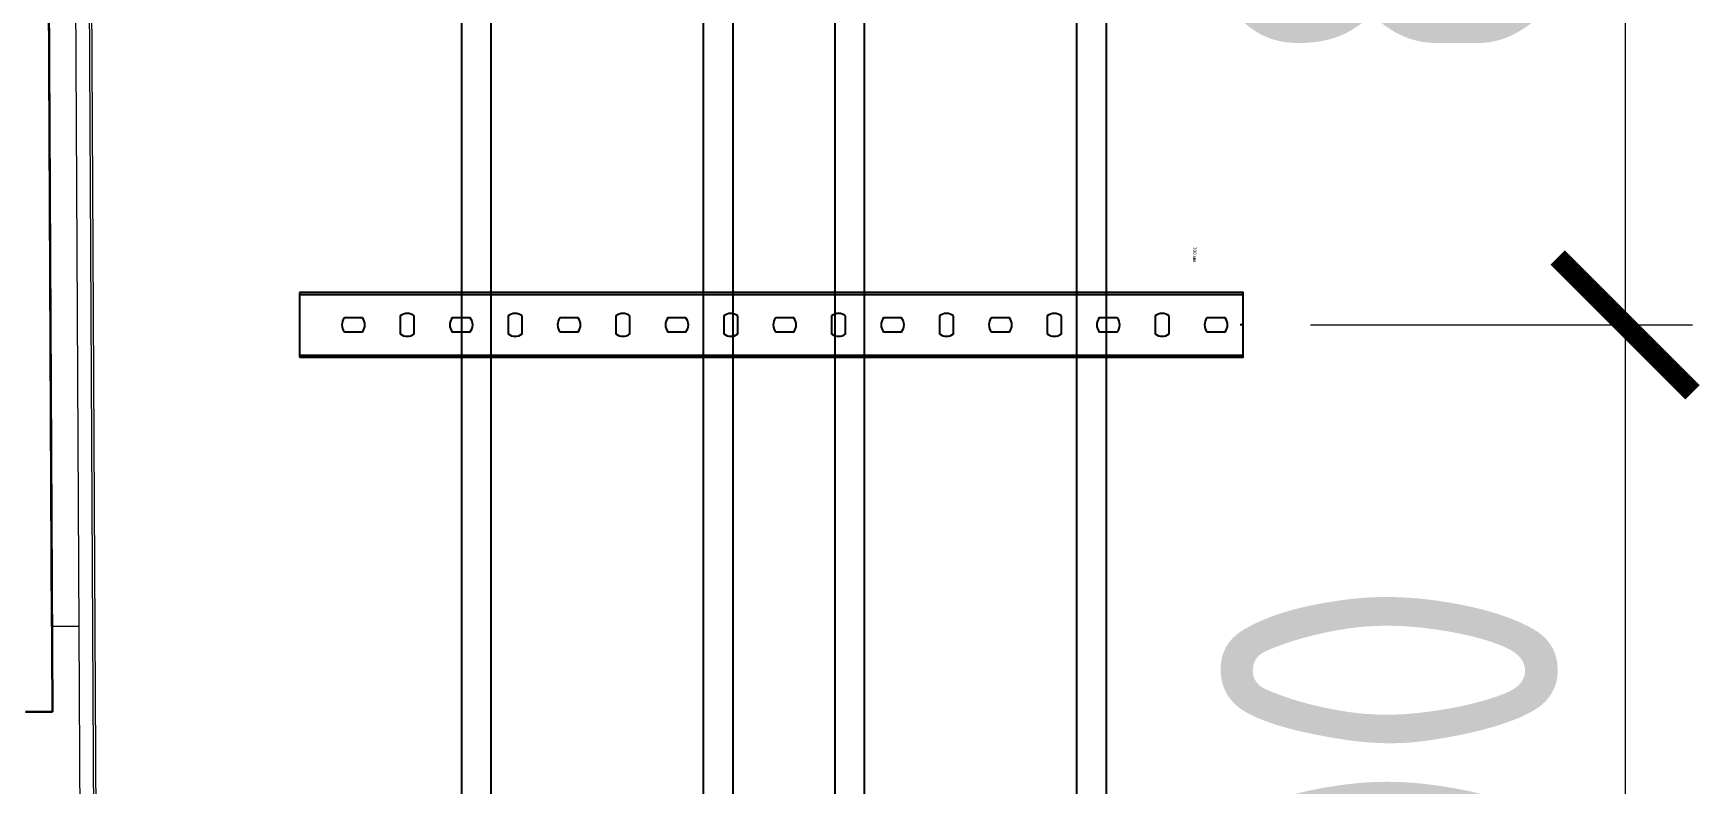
# Model space of a CAD drawing. Header units: millimetres. Extents: x -42533 to 645315, y 3457 to 82611.
# Drawn here: x 26912 to 28148, y 67645 to 68202 of the extents above; entities that cross this region are included whole.
import ezdxf
from ezdxf.enums import TextEntityAlignment as Align

# ---------------------------------------------------------------- set-up
doc = ezdxf.new("R2018")
doc.units = ezdxf.units.MM
for name, color, linetype in [('00_00_потолок_Панели из стали', 7, 'Continuous'), ('ЭОМ_Лотки авар.', 1, 'Continuous'), ('ЭОМ_Лотки рабочие', 5, 'Continuous')]:
    doc.layers.add(name, color=color, linetype=linetype)
for name, color, linetype, lineweight in [('Стены несущие', 7, 'Continuous', 30), ('Стены отделка', 7, 'Continuous', 30), ('Стены штриховка', 7, 'Continuous', 9), ('ШТРИХОВКА', 252, 'Continuous', 15)]:
    doc.layers.add(name, color=color, linetype=linetype, lineweight=lineweight)
doc.styles.get("Standard").update_dxf_attribs({"font": 'arial.ttf'})
doc.styles.add('М2', font='isocpeur.ttf', dxfattribs={"width": 0.8})
doc.dimstyles.new('М2-100', dxfattribs={"dimtxt": 250, "dimasz": 100, "dimexe": 50, "dimexo": 50, "dimgap": 50, "dimtad": 1, "dimdec": 0, "dimzin": 1, "dimtxsty": 'М2', "dimblk": 'ARCHTICK', "dimcen": 2.5, "dimdle": 50, "dimclre": 256, "dimclrt": 256, "dimadec": 0, "dimazin": 0, "dimtfac": 1, "dimtdec": 0, "dimtix": 1, "dimtmove": 1, "dimatfit": 3, "dimldrblk": 'NONE', "dimfxl": 1, "dimtolj": 1, "dimlwd": 9, "dimlwe": 9, "dimarcsym": 1})

# ---------------------------------------------------------------- blocks, each defined once
blk = doc.blocks.new('1 этаж')
at = {"layer": 'Стены несущие', "color": 8}
for p, q in [((728.069, 36678.735), (734.264, 35475.153)), ((734.582, 35411.72), (728.069, 36678.735)), ((714.582, 35411.617), (734.582, 35411.72))]:
    blk.add_line(p, q, dxfattribs=at)
at = {"layer": 'Стены отделка', "color": 8, "lineweight": 9}
for p, q in [((751.072, 36095.296), (800.408, 26509.375)), ((812.407, 26509.437), (763.134, 36083.296)), ((734.264, 35475.153), (754.263, 35475.256))]:
    blk.add_line(p, q, dxfattribs=at)
at = {"layer": 'Стены штриховка', "color": 8}
blk.add_line((761.124, 36085.296), (810.407, 26509.426), dxfattribs=at)
blk = doc.blocks.new('*U34')
at = {"color": 0, "linetype": 'Continuous', "lineweight": 25}
for p, q in [((-78.8, -13273.7), (-78.8, 0)), ((78.8, -13273.7), (78.8, 0))]:
    blk.add_line(p, q, dxfattribs=at)
blk.add_lwpolyline([(100.8, -13273.7), (100.8, 0), (-100.8, 0), (-100.8, -13273.7)], close=True, dxfattribs=at)
at = {"color": 0, "flags": 9}
for tag, p in [('АРТИКУЛ', (-59.7, -11.8)), ('НАИМЕНОВАНИЕ', (-59.1, -7)), ('ПРИМЕЧАНИЕ', (-58.8, -17.3))]:
    blk.add_attdef(tag, text='', height=2.5, dxfattribs=at).set_placement(p, align=Align.TOP_LEFT)
at = {"color": 0, "lineweight": 30, "flags": 104}
for tag, p in [('ВЫСОТА', (-59.6, -20.9)), ('ДЛИНА', (-59.5, -36.1)), ('ТОЛЩИНА', (-59, -31)), ('ШИРИНА', (-58.9, -25.1))]:
    blk.add_attdef(tag, text='', height=2.5, dxfattribs=at).set_placement(p, align=Align.TOP_LEFT)
blk = doc.blocks.new('*U38')
at = {"color": 0, "linetype": 'Continuous', "lineweight": 25}
for p, q in [((-78.8, -13827), (-78.8, 0)), ((78.8, -13827), (78.8, 0))]:
    blk.add_line(p, q, dxfattribs=at)
blk.add_lwpolyline([(100.8, -13827), (100.8, 0), (-100.8, 0), (-100.8, -13827)], close=True, dxfattribs=at)
at = {"color": 0, "flags": 9}
for tag, p in [('АРТИКУЛ', (-59.7, -11.8)), ('НАИМЕНОВАНИЕ', (-59.1, -7)), ('ПРИМЕЧАНИЕ', (-58.8, -17.3))]:
    blk.add_attdef(tag, text='', height=2.5, dxfattribs=at).set_placement(p, align=Align.TOP_LEFT)
at = {"color": 0, "lineweight": 30, "flags": 104}
for tag, p in [('ВЫСОТА', (-59.6, -20.9)), ('ДЛИНА', (-59.5, -36.1)), ('ТОЛЩИНА', (-59, -31)), ('ШИРИНА', (-58.9, -25.1))]:
    blk.add_attdef(tag, text='', height=2.5, dxfattribs=at).set_placement(p, align=Align.TOP_LEFT)
blk = doc.blocks.new('*U45')
at = {"color": 0, "linetype": 'ByBlock', "lineweight": -2}
for points in [[(24, -700), (24, 0), (-24, 0), (-24, -700)], [(-22.5, -700), (-22.5, 0)], [(22.5, -700), (22.5, 0)], [(-24, -700), (24, -700)]]:
    blk.add_lwpolyline(points, dxfattribs=at)
at = {"color": 254, "transparency": 33554483}
blk.add_lwpolyline([(0, 0.7), (0, -2.2)], dxfattribs=at)
at = {"color": 0, "linetype": 'ByBlock', "lineweight": -2}
for points in [[(-5.2, -13.3), (-5.2, -26.7, 0.345739), (5.2, -26.7), (5.2, -13.3, 0.345739)], [(-6.7, -54.8, 0.345739), (-6.7, -65.2), (6.7, -65.2, 0.345739), (6.7, -54.8)], [(-5.2, -93.3), (-5.2, -106.7, 0.345739), (5.2, -106.7), (5.2, -93.3, 0.345739)], [(-6.7, -134.8, 0.345739), (-6.7, -145.2), (6.7, -145.2, 0.345739), (6.7, -134.8)], [(-5.2, -173.3), (-5.2, -186.7, 0.345739), (5.2, -186.7), (5.2, -173.3, 0.345739)], [(-6.7, -214.8, 0.345739), (-6.7, -225.2), (6.7, -225.2, 0.345739), (6.7, -214.8)], [(-5.2, -253.3), (-5.2, -266.7, 0.345739), (5.2, -266.7), (5.2, -253.3, 0.345739)], [(-6.7, -294.8, 0.345739), (-6.7, -305.2), (6.7, -305.2, 0.345739), (6.7, -294.8)], [(-5.2, -333.3), (-5.2, -346.7, 0.345739), (5.2, -346.7), (5.2, -333.3, 0.345739)], [(-6.7, -374.8, 0.345739), (-6.7, -385.2), (6.7, -385.2, 0.345739), (6.7, -374.8)], [(-5.2, -413.3), (-5.2, -426.7, 0.345739), (5.2, -426.7), (5.2, -413.3, 0.345739)], [(-6.7, -454.8, 0.345739), (-6.7, -465.2), (6.7, -465.2, 0.345739), (6.7, -454.8)], [(-5.2, -493.3), (-5.2, -506.7, 0.345739), (5.2, -506.7), (5.2, -493.3, 0.345739)], [(-6.7, -534.8, 0.345739), (-6.7, -545.2), (6.7, -545.2, 0.345739), (6.7, -534.8)], [(-5.2, -573.3), (-5.2, -586.7, 0.345739), (5.2, -586.7), (5.2, -573.3, 0.345739)], [(-6.7, -614.8, 0.345739), (-6.7, -625.2), (6.7, -625.2, 0.345739), (6.7, -614.8)], [(-5.2, -653.3), (-5.2, -666.7, 0.345739), (5.2, -666.7), (5.2, -653.3, 0.345739)]]:
    blk.add_lwpolyline(points, format="xyb", close=True, dxfattribs=at)
at = {"flags": 9}
for tag, p in [('АРТИКУЛ', (-58.9, -24.5)), ('НАИМЕНОВАНИЕ', (-58.2, -19.4)), ('ПРИМЕЧАНИЕ', (-58.3, -30.8))]:
    blk.add_attdef(tag, p, '', height=2.5, dxfattribs=at)
at = {"lineweight": 30, "flags": 104}
blk.add_attdef('ДЛИНА', text='', height=2.5, dxfattribs=at).set_placement((-57.7, -34.6), align=Align.TOP_LEFT)
blk = doc.blocks.new('_ArchTick')
at = {"color": 0, "linetype": 'ByBlock', "lineweight": 70, "const_width": 0.15}
blk.add_lwpolyline([(-0.5, -0.5), (0.5, 0.5)], dxfattribs=at)
blk = doc.blocks.new('*D776')
at = {"layer": '00_00_потолок_Панели из стали', "color": 0, "lineweight": 9, "transparency": 16777216}
blk.add_line((28092.9, 68835.6), (28092.9, 67935.4), dxfattribs=at)
at = {"layer": '00_00_потолок_Панели из стали', "lineweight": 9, "transparency": 16777216}
for p, q in [((27937.2, 68785.6), (28142.9, 68785.6)), ((27859.5, 67985.4), (28142.9, 67985.4))]:
    blk.add_line(p, q, dxfattribs=at)
at = {"layer": 'Defpoints', "color": 0, "transparency": 16777216}
for p in [(27887.2, 68785.6), (27809.5, 67985.4), (28092.9, 67985.4)]:
    blk.add_point(p, dxfattribs=at)
at = {"layer": '00_00_потолок_Панели из стали', "color": 0, "lineweight": 9, "transparency": 16777216, "xscale": 100, "yscale": 100, "zscale": 100}
for p, rotation in [((28092.9, 68785.6), 90), ((28092.9, 67985.4), 270)]:
    blk.add_blockref('_ArchTick', p, dxfattribs=dict(at, rotation=rotation))
at = {"layer": '00_00_потолок_Панели из стали', "transparency": 16777216, "insert": (27917.9, 68385.5), "char_height": 250, "attachment_point": 5, "rotation": 90, "style": 'М2'}
blk.add_mtext('\\A1;800', dxfattribs=at)
blk = doc.blocks.new('_None')
blk = doc.blocks.new('*D620')
at = {"layer": '00_00_потолок_Панели из стали', "color": 0, "lineweight": 9, "transparency": 16777216}
blk.add_line((28092.9, 68035.4), (28092.9, 67135.2), dxfattribs=at)
at = {"layer": '00_00_потолок_Панели из стали', "lineweight": 9, "transparency": 16777216}
for p, q in [((27937.2, 67985.4), (28142.9, 67985.4)), ((27859.5, 67185.2), (28142.9, 67185.2))]:
    blk.add_line(p, q, dxfattribs=at)
at = {"layer": 'Defpoints', "color": 0, "transparency": 16777216}
for p in [(27887.2, 67985.4), (27809.5, 67185.2), (28092.9, 67185.2)]:
    blk.add_point(p, dxfattribs=at)
at = {"layer": '00_00_потолок_Панели из стали', "color": 0, "lineweight": 9, "transparency": 16777216, "xscale": 100, "yscale": 100, "zscale": 100}
for p, rotation in [((28092.9, 67985.4), 90), ((28092.9, 67185.2), 270)]:
    blk.add_blockref('_ArchTick', p, dxfattribs=dict(at, rotation=rotation))
at = {"layer": '00_00_потолок_Панели из стали', "transparency": 16777216, "insert": (27917.9, 67585.3), "char_height": 250, "attachment_point": 5, "rotation": 90, "style": 'М2'}
blk.add_mtext('\\A1;800', dxfattribs=at)

msp = doc.modelspace()

# ---------------------------------------------------------------- block references
at = {"layer": 'ШТРИХОВКА'}
msp.add_blockref('1 этаж', (26191.6, 32286.7), dxfattribs=at)
at = {"layer": 'ЭОМ_Лотки авар.', "color": 1}
msp.add_blockref('*U38', (27607.4, 68931.8), dxfattribs=at)
at = {"layer": 'ЭОМ_Лотки рабочие'}
msp.add_blockref('*U34', (27330.4, 68931.8), dxfattribs=at)
ref = msp.add_blockref('*U45', (27809.5, 67985.4), dxfattribs=dict(at, rotation=270))
lines = msp.add_mtext('700 мм', dxfattribs={"layer": '0', "insert": (27774.9, 68043.2), "char_height": 2.5, "attachment_point": 1, "rotation": 270})
ref.add_attrib('ДЛИНА', '', (27774.9, 68043.2), dxfattribs={"flags": 2}).embed_mtext(lines)

# ---------------------------------------------------------------- dimensions: what is measured, and where the dimension line sits
at = {"layer": '00_00_потолок_Панели из стали'}
for base, p1, p2, picture, middle in [((28092.9, 67985.4), (27887.2, 68785.6), (27809.5, 67985.4), '*D776', (27917.9, 68385.5)), ((28092.9, 67185.2), (27887.2, 67985.4), (27809.5, 67185.2), '*D620', (27917.9, 67585.3))]:
    dim = msp.add_linear_dim(base=base, p1=p1, p2=p2, angle=90, dimstyle='М2-100', dxfattribs=at)
    dim.commit()
    dim.dimension.update_dxf_attribs({"geometry": picture, "text_midpoint": middle})

doc.saveas('drawing.dxf')
